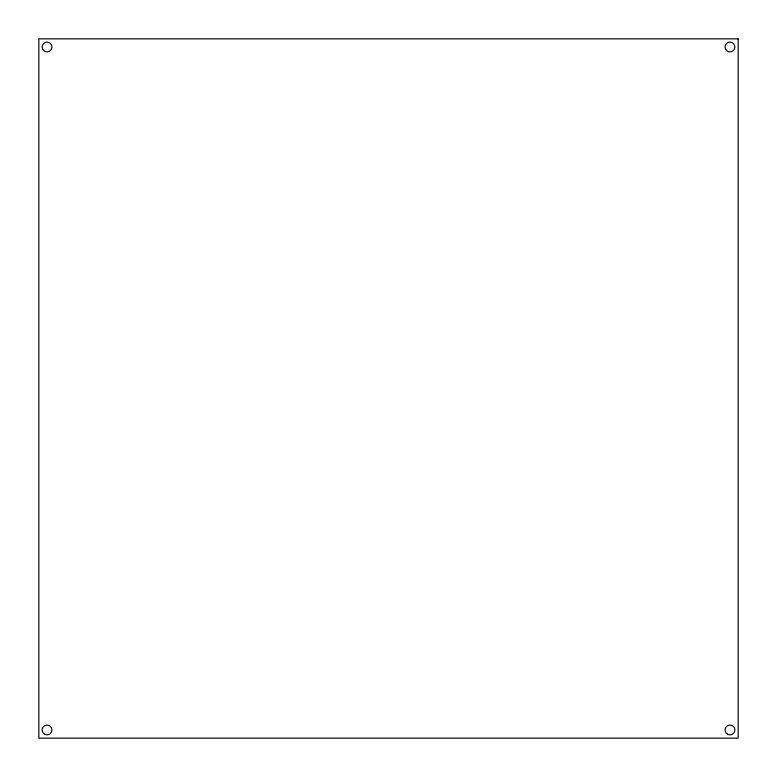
<?xml version="1.0" encoding="UTF-8"?>
<svg xmlns="http://www.w3.org/2000/svg" width="777" height="777" viewBox="0 0 777 777"><rect width="100%" height="100%" fill="white"/><g stroke="black" fill="none" stroke-linecap="round" stroke-linejoin="round"><path stroke-width="1.17" d="M738.15 38.85L38.85 38.85L38.85 738.15L738.15 738.15L738.15 38.85M727.534 734.226A4.905 4.905 0 0 0 734.887 729.982A4.905 4.905 0 0 0 727.534 725.737A4.905 4.905 0 0 0 727.534 734.226M44.571 734.226A4.905 4.905 0 0 0 51.923 729.982A4.905 4.905 0 0 0 44.571 725.737A4.905 4.905 0 0 0 44.571 734.226M42.774 49.466A4.905 4.905 0 0 0 51.263 49.466A4.905 4.905 0 0 0 47.018 42.113A4.905 4.905 0 0 0 42.774 49.466M725.737 49.466A4.905 4.905 0 0 0 734.226 49.466A4.905 4.905 0 0 0 729.982 42.113A4.905 4.905 0 0 0 725.737 49.466"/></g></svg>
